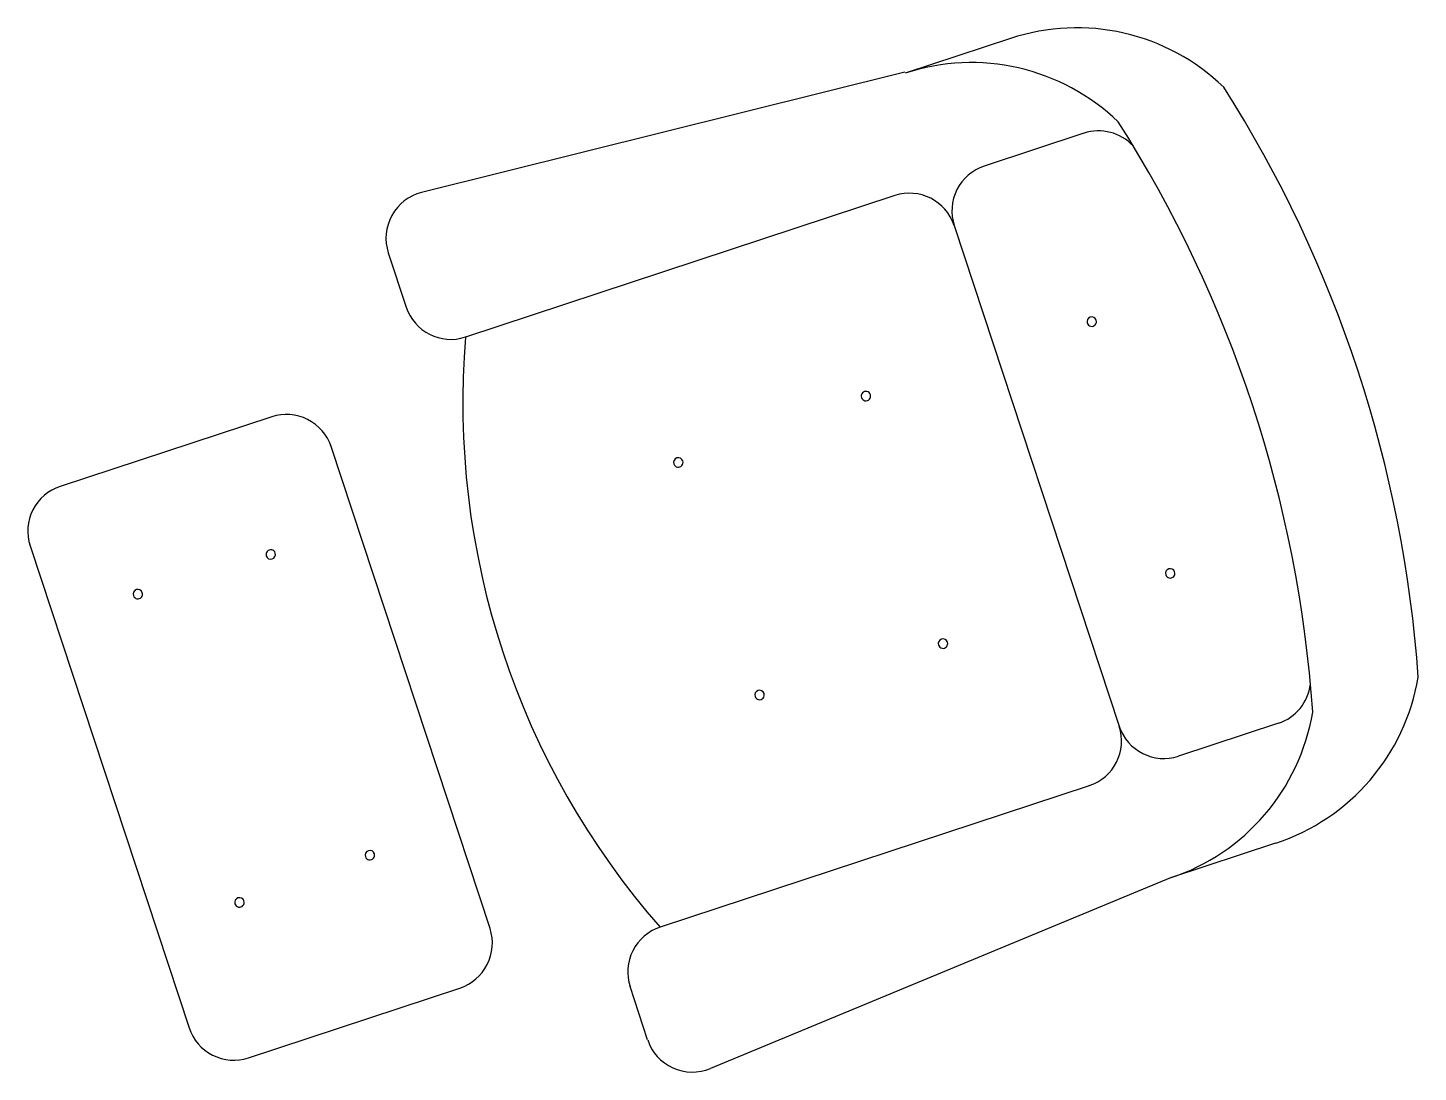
# Model space of a CAD drawing. Extents: x 73.16 to 74.48, y 19.53 to 20.52.
import ezdxf

# ---------------------------------------------------------------- set-up
doc = ezdxf.new("R2010")
doc.units = 0
doc.header["$MEASUREMENT"] = 0
doc.layers.add('ELETRO', color=11, linetype='CONTINUOUS')
doc.layers.add('MOBILIA', color=2, linetype='CONTINUOUS')

msp = doc.modelspace()

# ---------------------------------------------------------------- linework, layer by layer
at = {"layer": 'ELETRO'}
for points in [[(74.1727, 20.2464, 1), (74.1642, 20.2436, 1)], [(73.9585, 20.1757, 1), (73.95, 20.173, 1)], [(73.7806, 20.1128, 1), (73.7721, 20.11, 1)], [(73.394, 20.0255, 1), (73.3855, 20.0227, 1)], [(74.2471, 20.0076, 1), (74.2386, 20.0048, 1)], [(73.2679, 19.9879, 1), (73.2594, 19.9851, 1)], [(74.0316, 19.9409, 1), (74.0231, 19.9381, 1)], [(73.8576, 19.8922, 1), (73.8491, 19.8894, 1)], [(73.488, 19.7403, 1), (73.4795, 19.7375, 1)], [(73.3643, 19.6955, 1), (73.3558, 19.6927, 1)]]:
    msp.add_lwpolyline(points, format="xyb", close=True, dxfattribs=at)
at = {"layer": 'MOBILIA'}
for p, q in [((74.0913, 20.5136), (73.9914, 20.4806)), ((73.9911, 20.4815), (73.5328, 20.3675)), ((73.9911, 20.4815), (73.5328, 20.3675)), ((73.9911, 20.4815), (73.5328, 20.3675)), ((74.1611, 20.4237), (74.0664, 20.3925)), ((73.9816, 20.3646), (73.5745, 20.2304)), ((74.038, 20.3361), (74.1945, 19.8612)), ((73.5012, 20.3102), (73.5181, 20.2588)), ((73.5012, 20.3102), (73.5181, 20.2588)), ((73.5012, 20.3102), (73.5181, 20.2588)), ((74.3456, 19.864), (74.2509, 19.8328)), ((74.1661, 19.8048), (73.759, 19.6706)), ((74.3429, 19.7503), (74.243, 19.7173)), ((74.243, 19.7173), (73.8067, 19.5364)), ((74.243, 19.7173), (73.8067, 19.5364)), ((74.243, 19.7173), (73.8067, 19.5364)), ((73.7472, 19.5637), (73.7306, 19.6143)), ((73.7472, 19.5637), (73.7306, 19.6143)), ((73.7472, 19.5637), (73.7306, 19.6143))]:
    msp.add_line(p, q, dxfattribs=at)
msp.add_lwpolyline([(73.5977, 19.6692), (73.447, 20.1264, 0.414214), (73.3906, 20.1548), (73.19, 20.0887, 0.414214), (73.1615, 20.0323), (73.3122, 19.5752, 0.414214), (73.3686, 19.5467), (73.5692, 19.6129, 0.414214)], format="xyb", close=True, dxfattribs=at)
for centre, radius, start, end in [((74.1543, 20.3232), 0.2005, 45.9954, 108.2879), ((74.0543, 20.2902), 0.2005, 45.9954, 108.2879), ((73.2812, 19.8234), 1.1999, 4.0247, 32.4588), ((73.1812, 19.7905), 1.1999, 4.0247, 32.4588), ((74.1751, 20.3813), 0.0446, 43.2192, 108.2417), ((74.0804, 20.3501), 0.0446, 108.2417, 198.2417), ((73.5436, 20.3242), 0.0446, 103.9622, 198.2417), ((73.5436, 20.3242), 0.0446, 103.9622, 198.2417), ((73.5436, 20.3242), 0.0446, 103.9622, 198.2417), ((73.9956, 20.3222), 0.0446, 18.2417, 108.2417), ((73.5605, 20.2728), 0.0446, 198.2417, 288.2417), ((74.3259, 20.1678), 0.754, 175.2368, 221.2467), ((74.2803, 19.9408), 0.2005, 288.1956, 350.4881), ((74.3316, 19.9064), 0.0446, 288.2417, 353.2643), ((74.1803, 19.9078), 0.2005, 288.1956, 350.4881), ((74.1803, 19.9078), 0.2005, 288.1956, 350.4881), ((74.1521, 19.8472), 0.0446, 288.2417, 18.2417), ((74.2369, 19.8752), 0.0446, 198.2417, 288.2417), ((73.773, 19.6282), 0.0446, 108.2417, 198.2417), ((73.7896, 19.5777), 0.0446, 198.2417, 292.5213), ((73.7896, 19.5777), 0.0446, 198.2417, 292.5213), ((73.7896, 19.5777), 0.0446, 198.2417, 292.5213)]:
    msp.add_arc(centre, radius, start, end, dxfattribs=at)

doc.saveas('drawing.dxf')
